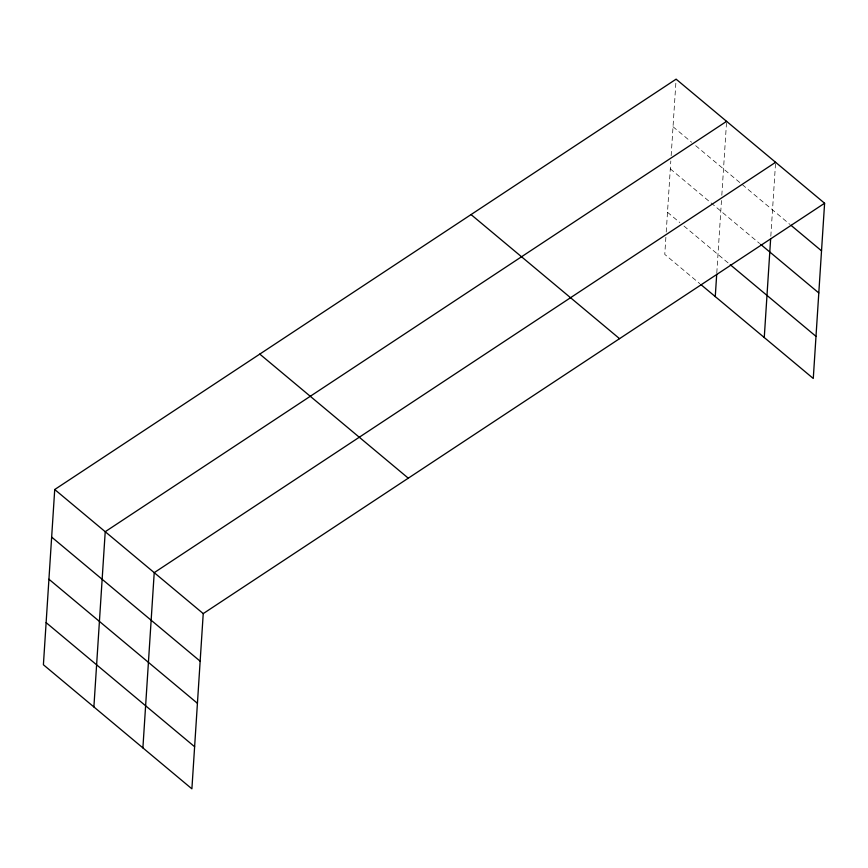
<?xml version="1.0" encoding="UTF-8"?>
<svg xmlns="http://www.w3.org/2000/svg" width="868" height="868" viewBox="0 0 868 868"><rect width="100%" height="100%" fill="white"/><g stroke="black" fill="none" stroke-linecap="round" stroke-linejoin="round"><path stroke-width="0.65" stroke-dasharray="4.34 3.25" d="M665.875 237.289L664.769 254.4L699.803 283.673M666.223 232.016L670.812 160.971M671.159 155.708L676.107 79.162M716.794 272.888L721.471 200.53M721.818 195.257L726.592 121.346M770.817 236.204L775.601 162.294M673.025 126.739L691.579 142.243M695.691 145.683L789.88 224.378M670.302 168.869L759.587 243.474M667.492 212.269L679.861 222.599M683.984 226.049L729.218 263.85"/><path stroke-width="1.3" d="M54.727 489.519L43.4 664.758L191.893 788.838L203.231 613.6L824.6 203.242L676.107 79.162L54.727 489.519L203.231 613.6M93.885 706.943L105.223 531.704L726.592 121.346M142.894 747.89L154.222 572.652L775.601 162.294M715.265 296.585L716.708 274.212M764.263 337.533L770.643 238.841M824.6 203.242L813.273 378.481L700.834 284.53M790.9 225.235L821.519 250.83M760.607 244.331L818.795 292.95M730.238 264.697L815.996 336.361M471.053 214.58L619.546 338.661M259.782 354.101L408.286 478.181M51.657 537.097L200.15 661.188M48.934 579.227L197.427 703.308M46.123 622.627L194.616 746.719"/></g></svg>
